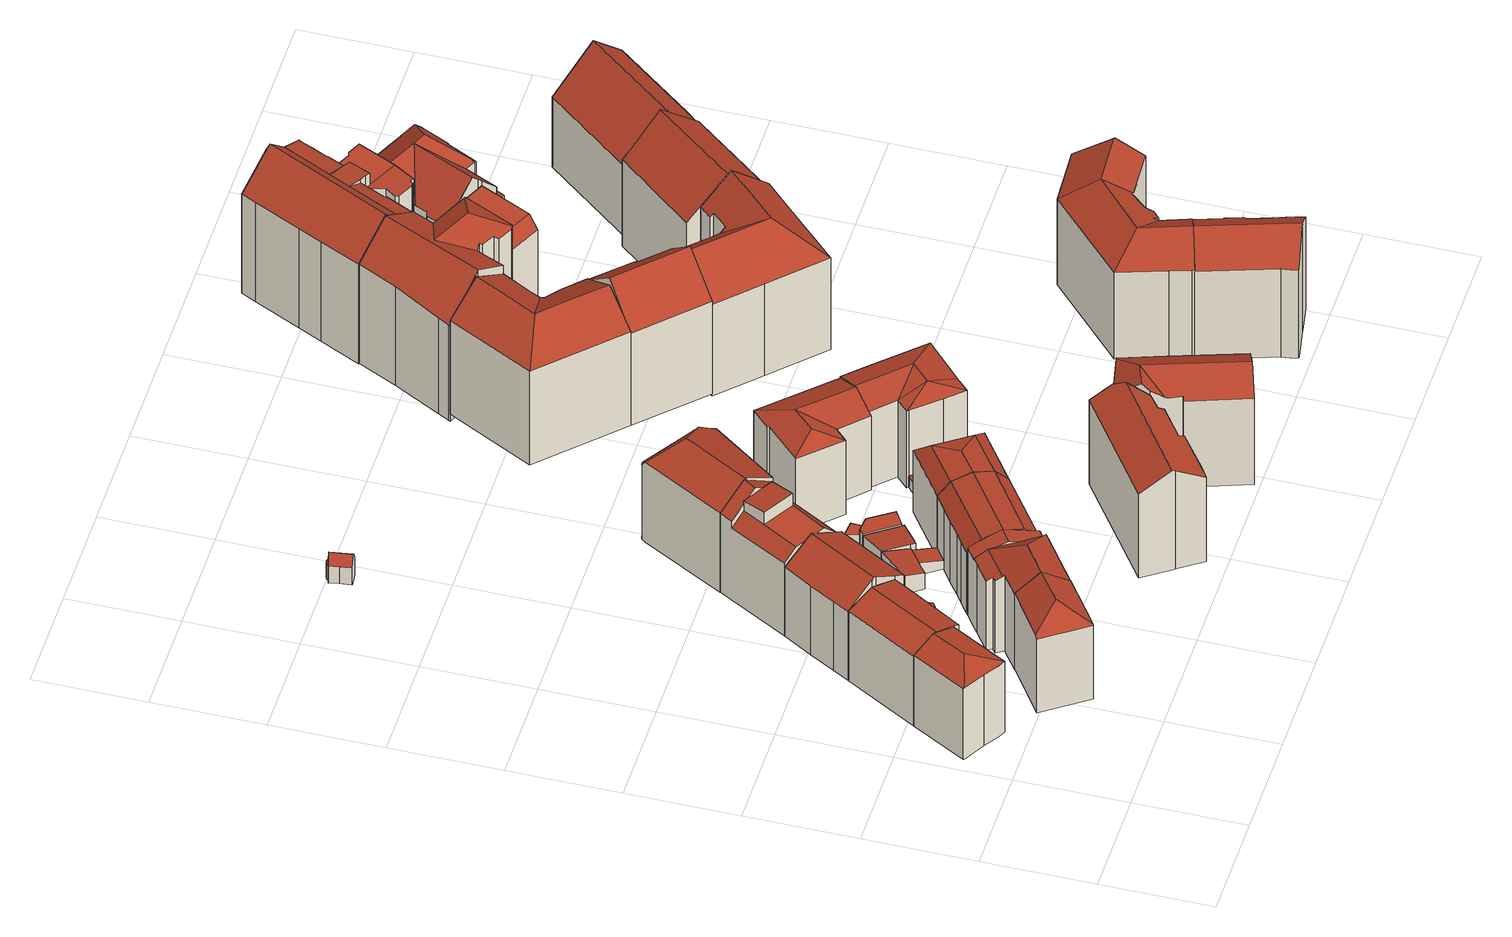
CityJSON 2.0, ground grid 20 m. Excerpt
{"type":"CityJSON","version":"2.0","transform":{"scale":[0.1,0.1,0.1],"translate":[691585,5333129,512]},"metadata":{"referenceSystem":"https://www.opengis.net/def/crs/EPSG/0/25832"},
"CityObjects":{
"building1":{"type":"Building","attributes":{"Gemeindeschluessel":"09162000","HoeheDach":"532.595","HoeheGrund":"515.070","Methode":"1000","NiedrigsteTraufeDesGebaeudes":"530.806","Geometrietyp2DReferenz":"3000","function":"31001_1000","roofType":"3200","measuredHeight":17.52,"storeysAboveGround":4},"geometry":[{"type":"MultiSurface","lod":"2","boundaries":[[[0,1,2,3,4,5,6,7,8]],[[9,10,11,12,13]],[[6,12,11,7]],[[4,14,15,5]],[[1,0,9,16,17,2]],[[7,11,10,8]],[[18,13,12,15,14]],[[5,15,12,6]],[[3,2,17,18,14,4]],[[17,16,9,13,18]],[[0,8,10,9]]],"semantics":{"surfaces":[{"type":"GroundSurface"},{"type":"RoofSurface"},{"type":"WallSurface"}],"values":[0,1,2,2,2,2,1,2,2,1,2]}}]},
"building2":{"type":"Building","attributes":{"Gemeindeschluessel":"09162000","HoeheDach":"518.882","HoeheGrund":"515.050","Methode":"1000","NiedrigsteTraufeDesGebaeudes":"518.265","Geometrietyp2DReferenz":"3000","function":"31001_2000","roofType":"2100","measuredHeight":3.83},"geometry":[{"type":"MultiSurface","lod":"2","boundaries":[[[19,20,21,22]],[[19,22,23,24]],[[25,24,23,26]],[[21,26,23,22]],[[20,25,26,21]],[[19,24,25,20]]],"semantics":{"surfaces":[{"type":"WallSurface"},{"type":"GroundSurface"},{"type":"RoofSurface"}],"values":[0,1,0,0,2,0]}}]},
"building3":{"type":"Building","attributes":{"Gemeindeschluessel":"09162000","HoeheDach":"532.370","HoeheGrund":"515.070","Methode":"1000","NiedrigsteTraufeDesGebaeudes":"530.530","Geometrietyp2DReferenz":"3000","function":"31001_1000","roofType":"3100","measuredHeight":17.3,"storeysAboveGround":4},"geometry":[{"type":"MultiSurface","lod":"2","boundaries":[[[6,27,28,5]],[[29,30,31,32,33,34]],[[27,35,36,37,28]],[[38,39,8,7,40,6,5,41,42,43,33,32,31]],[[11,44,45,46,30,29,34,47,36,35]],[[43,47,34,33]],[[8,44,11,7]],[[39,38,31,30,46,45]],[[36,47,43,42,41,37]],[[39,45,44,8]],[[5,28,37,41]],[[40,7,11,35,27,6]]],"semantics":{"surfaces":[{"type":"WallSurface"},{"type":"RoofSurface"},{"type":"GroundSurface"}],"values":[0,0,1,2,1,0,0,0,0,0,0,0]}}]},
"building4":{"type":"Building","attributes":{"Gemeindeschluessel":"09162000","HoeheDach":"535.290","HoeheGrund":"515.020","Methode":"2000","NiedrigsteTraufeDesGebaeudes":"531.419","Geometrietyp2DReferenz":"3000","function":"31001_1000","roofType":"3200","measuredHeight":20.27,"storeysAboveGround":6},"geometry":[{"type":"MultiSurface","lod":"2","boundaries":[[[48,49,50,51]],[[52,53,54,55,56,57]],[[58,59,60,48,51,61]],[[48,60,62,55,54,49]],[[61,51,50,53,52]],[[58,61,52,57]],[[50,49,54,53]],[[59,58,57,56,55,62,60]]],"semantics":{"surfaces":[{"type":"RoofSurface"},{"type":"WallSurface"},{"type":"GroundSurface"}],"values":[0,1,1,1,0,1,0,2]}}]},
"building5":{"type":"Building","attributes":{"Gemeindeschluessel":"09162000","HoeheDach":"518.339","HoeheGrund":"515.060","Methode":"1000","NiedrigsteTraufeDesGebaeudes":"518.339","Geometrietyp2DReferenz":"3000","function":"31001_2000","roofType":"1000","measuredHeight":3.28},"geometry":[{"type":"MultiSurface","lod":"2","boundaries":[[[63,64,65,66,67,68,69]],[[64,26,70,65]],[[71,72,73,74,75,70,26]],[[63,71,26,64]],[[69,72,71,63]],[[70,75,74,67,66,65]],[[73,72,69,68,67,74]]],"semantics":{"surfaces":[{"type":"GroundSurface"},{"type":"WallSurface"},{"type":"RoofSurface"}],"values":[0,1,2,1,1,1,1]}}]},
"building6":{"type":"Building","attributes":{"Gemeindeschluessel":"09162000","HoeheDach":"534.150","HoeheGrund":"515.170","Methode":"2000","NiedrigsteTraufeDesGebaeudes":"530.008","Geometrietyp2DReferenz":"3000","function":"31001_1000","roofType":"3100","measuredHeight":18.98,"storeysAboveGround":4},"geometry":[{"type":"MultiSurface","lod":"2","boundaries":[[[76,77,78,79]],[[80,81,82,83]],[[84,85,86,87]],[[88,89,90,91]],[[87,86,92,93,94]],[[83,95,88,91,76,79,84,87,94,96,97,80]],[[95,98,89,88]],[[83,82,99,98,95]],[[96,100,101,97]],[[91,90,77,76]],[[79,78,85,84]],[[97,101,81,80]],[[86,85,78,77,90,89,98,99,92]],[[94,93,100,96]],[[93,92,99,82,81,101,100]]],"semantics":{"surfaces":[{"type":"WallSurface"},{"type":"GroundSurface"},{"type":"RoofSurface"}],"values":[0,0,0,0,0,1,0,0,0,0,0,0,2,0,2]}}]},
"building7":{"type":"Building","attributes":{"Gemeindeschluessel":"09162000","HoeheDach":"521.332","HoeheGrund":"515.332","Methode":"3220","NiedrigsteTraufeDesGebaeudes":"521.332","Geometrietyp2DReferenz":"3000","function":"31001_2000","roofType":"9999","measuredHeight":6},"geometry":[{"type":"MultiSurface","lod":"2","boundaries":[[[102,103,104,105]],[[106,102,105,107]],[[108,106,107,109]],[[110,111,112,113]],[[103,110,113,104]],[[111,108,109,112]],[[113,112,109,107,105,104]],[[103,102,106,108,111,110]]],"semantics":{"surfaces":[{"type":"WallSurface"},{"type":"GroundSurface"},{"type":"RoofSurface"}],"values":[0,0,0,0,0,0,1,2]}}]},
"building8":{"type":"Building","attributes":{"Gemeindeschluessel":"09162000","HoeheDach":"535.310","HoeheGrund":"514.940","Methode":"2000","NiedrigsteTraufeDesGebaeudes":"529.697","Geometrietyp2DReferenz":"3000","function":"31001_1000","roofType":"3200","measuredHeight":20.37,"storeysAboveGround":5},"geometry":[{"type":"MultiSurface","lod":"2","boundaries":[[[114,115,116]],[[114,116,117,118,119,120]],[[121,119,118,122]],[[123,124,125,126,127,128,129]],[[130,131,132,133]],[[126,125,134,135,136,137,138]],[[139,140,141,142,130,133,143,144,145,146,138,137,136,147,121,122,148]],[[122,118,117,148]],[[149,150,120,119,151,135,134]],[[49,152,124,123,132,131]],[[144,129,128,145]],[[119,121,147,151]],[[153,115,114,154,150,124,152]],[[124,150,149,134,125]],[[140,155,156,141]],[[156,155,153,152,49]],[[143,133,132,123,129,144]],[[154,114,120,150]],[[145,128,127,146]],[[140,139,148,117,116,115,153,155]],[[136,135,151,147]],[[146,127,126,138]],[[142,141,156,49,131,130]]],"semantics":{"surfaces":[{"type":"WallSurface"},{"type":"RoofSurface"},{"type":"GroundSurface"}],"values":[0,1,0,1,0,0,2,0,1,1,0,0,1,0,0,1,0,0,0,0,0,0,0]}}]},
"building9":{"type":"Building","attributes":{"Gemeindeschluessel":"09162000","HoeheDach":"536.580","HoeheGrund":"515.240","Methode":"2000","NiedrigsteTraufeDesGebaeudes":"530.412","Geometrietyp2DReferenz":"3000","function":"31001_1000","roofType":"1000","measuredHeight":21.34,"storeysAboveGround":4},"geometry":[{"type":"MultiSurface","lod":"2","boundaries":[[[157,158,159,160]],[[161,162,163,164,165,166,167]],[[160,159,168,169,170]],[[171,95,172,173,174,83]],[[175,161,167,176]],[[177,88,178,179,172,95]],[[169,176,167,166,180,181]],[[169,168,176]],[[158,182,161,175,176,168,159]],[[170,169,181,183]],[[184,88,177,95,171,83,185,186,187,188,189]],[[172,179,157,160,173]],[[178,190,191,157,179]],[[173,160,170,183,174]],[[166,165,188,187,186,180]],[[161,182,162]],[[188,165,164,189]],[[190,163,162,191]],[[191,162,182,158,157]],[[88,184,189,164,163,190,178]],[[174,183,181,180,186,185,83]]],"semantics":{"surfaces":[{"type":"WallSurface"},{"type":"RoofSurface"},{"type":"GroundSurface"}],"values":[0,1,0,0,0,0,1,0,1,0,2,1,1,1,0,0,0,0,0,0,0]}}]},
"building10":{"type":"Building","attributes":{"Gemeindeschluessel":"09162000","HoeheDach":"517.510","HoeheGrund":"515.130","Methode":"2000","NiedrigsteTraufeDesGebaeudes":"517.510","Geometrietyp2DReferenz":"3000","function":"31001_2000","roofType":"1000","measuredHeight":2.38},"geometry":[{"type":"MultiSurface","lod":"2","boundaries":[[[192,193,194,195,196,197]],[[198,199,200,195,194,193]],[[201,202,197,196,195,200]],[[203,202,201,200,199,198]],[[192,203,198,193]],[[197,202,203,192]]],"semantics":{"surfaces":[{"type":"GroundSurface"},{"type":"WallSurface"},{"type":"RoofSurface"}],"values":[0,1,1,2,1,1]}}]},
"building11":{"type":"Building","attributes":{"Gemeindeschluessel":"09162000","HoeheDach":"531.900","HoeheGrund":"514.910","Methode":"2000","NiedrigsteTraufeDesGebaeudes":"528.369","Geometrietyp2DReferenz":"3000","function":"31001_1000","roofType":"3100","measuredHeight":16.99,"storeysAboveGround":4},"geometry":[{"type":"MultiSurface","lod":"2","boundaries":[[[204,205,206,207]],[[208,209,210,211]],[[212,213,214,215]],[[216,217,148,218,122,219,121,147,220,136,212,215,208,211,207,206,221,222,223,224]],[[211,210,204,207]],[[225,226,227,228,229,230]],[[217,226,225,148]],[[216,227,226,217]],[[224,228,227,216]],[[215,214,209,208]],[[220,147,231,232,233,136]],[[234,229,228,224,223,222,221,206,205,235]],[[232,235,205,204,210,209,214,213,233]],[[219,122,236,237,238,121]],[[218,148,225,230,236,122]],[[121,238,231,147]],[[231,238,237,234,235,232]],[[136,233,213,212]],[[236,230,229,234,237]]],"semantics":{"surfaces":[{"type":"WallSurface"},{"type":"GroundSurface"},{"type":"RoofSurface"}],"values":[0,0,0,1,0,2,0,0,0,0,0,0,2,0,0,0,2,0,2]}}]},
"building12":{"type":"Building","attributes":{"Gemeindeschluessel":"09162000","HoeheDach":"518.998","HoeheGrund":"514.870","Methode":"1000","NiedrigsteTraufeDesGebaeudes":"518.175","Geometrietyp2DReferenz":"3000","function":"31001_2000","roofType":"1000","measuredHeight":4.13},"geometry":[{"type":"MultiSurface","lod":"2","boundaries":[[[239,240,241,242]],[[243,244,245,246,247,248]],[[249,250,240,239]],[[251,252,249,239,242,247,246,245]],[[245,244,253,251]],[[249,252,251,253,254,250]],[[242,241,248,247]],[[250,254,253,244,243,248,241,240]]],"semantics":{"surfaces":[{"type":"WallSurface"},{"type":"GroundSurface"},{"type":"RoofSurface"}],"values":[0,0,0,1,0,0,0,2]}}]},
"building13":{"type":"Building","attributes":{"name":"Ölbergkapelle","Gemeindeschluessel":"09162000","HoeheDach":"521.054","HoeheGrund":"515.374","Methode":"1000","NiedrigsteTraufeDesGebaeudes":"518.770","Geometrietyp2DReferenz":"3000","function":"31001_3043","roofType":"3100","measuredHeight":5.68,"storeysAboveGround":1},"geometry":[{"type":"MultiSurface","lod":"2","boundaries":[[[255,256,257,258]],[[259,260,261,262,263]],[[264,265,266,267,268,263,262]],[[269,270,271,272]],[[272,271,273,274]],[[275,276,277,278]],[[262,279,264]],[[280,281,282,283]],[[284,267,266,285]],[[259,286,287,273,271,270,282,281,288,260]],[[289,288,281,280]],[[274,273,287,290]],[[291,292,286,259,263,268]],[[257,256,279,262,261,277,276]],[[291,268,267,284]],[[290,287,286,292]],[[289,280,283,269,272,274,290,292,291,284,285,293,294,255,258,275,278]],[[289,278,277,261,260,288]],[[283,282,270,269]],[[285,266,265,293]],[[255,294,293,265,264,279,256]],[[258,257,276,275]]],"semantics":{"surfaces":[{"type":"WallSurface"},{"type":"RoofSurface"},{"type":"GroundSurface"}],"values":[0,0,1,0,0,0,0,0,0,1,0,0,0,1,0,0,2,0,0,0,0,0]}}]},
"building14":{"type":"Building","attributes":{"Gemeindeschluessel":"09162000","HoeheDach":"517.755","HoeheGrund":"514.970","Methode":"2000","NiedrigsteTraufeDesGebaeudes":"516.900","Geometrietyp2DReferenz":"3000","function":"31001_2000","roofType":"2100","measuredHeight":2.79},"geometry":[{"type":"MultiSurface","lod":"2","boundaries":[[[295,296,297,298,299]],[[300,301,302,303,304]],[[301,298,297,302]],[[303,296,295,304]],[[304,295,299,300]],[[300,299,298,301]],[[302,297,296,303]]],"semantics":{"surfaces":[{"type":"RoofSurface"},{"type":"GroundSurface"},{"type":"WallSurface"}],"values":[0,1,2,2,2,2,2]}}]},
"building15":{"type":"Building","attributes":{"Gemeindeschluessel":"09162000","HoeheDach":"519.023","HoeheGrund":"515.130","Methode":"1000","NiedrigsteTraufeDesGebaeudes":"518.325","Geometrietyp2DReferenz":"3000","function":"31001_2000","roofType":"1000","measuredHeight":3.89,"storeysAboveGround":1},"geometry":[{"type":"MultiSurface","lod":"2","boundaries":[[[305,306,307,308,309,310]],[[311,312,313,314,315,316]],[[197,248,316,315]],[[305,310,317,318]],[[318,317,248,197]],[[317,310,309,308,312,311,316,248]],[[306,305,318,197,315,314,313,307]],[[313,312,308,307]]],"semantics":{"surfaces":[{"type":"WallSurface"},{"type":"RoofSurface"},{"type":"GroundSurface"}],"values":[0,0,0,0,0,1,2,0]}}]},
"building16":{"type":"Building","attributes":{"Gemeindeschluessel":"09162000","HoeheDach":"517.640","HoeheGrund":"515.040","Methode":"2000","NiedrigsteTraufeDesGebaeudes":"517.640","Geometrietyp2DReferenz":"3000","function":"31001_2000","roofType":"1000","measuredHeight":2.6},"geometry":[{"type":"MultiSurface","lod":"2","boundaries":[[[319,320,321,322]],[[323,324,320,319]],[[325,326,324,323]],[[323,319,322,325]],[[326,321,320,324]],[[322,321,326,325]]],"semantics":{"surfaces":[{"type":"WallSurface"},{"type":"GroundSurface"},{"type":"RoofSurface"}],"values":[0,0,0,1,2,0]}}]},
"building17":{"type":"Building","attributes":{"Gemeindeschluessel":"09162000","HoeheDach":"536.650","HoeheGrund":"515.090","Methode":"2000","NiedrigsteTraufeDesGebaeudes":"529.760","Geometrietyp2DReferenz":"3000","function":"31001_1000","roofType":"3200","measuredHeight":21.56,"storeysAboveGround":4},"geometry":[{"type":"MultiSurface","lod":"2","boundaries":[[[327,328,329,330]],[[331,327,330,332,333,334,335,336,337,338,339,340,341]],[[342,343,344,345,341,340,339,338,337,346]],[[347,348,349,350]],[[351,352,346,337,336,335]],[[350,349,351,335,334,333]],[[332,330,329,347,350,333]],[[329,328,353,345,344,343,348,347]],[[348,343,342,346,352,351,349]],[[327,331,341,345,353,328]]],"semantics":{"surfaces":[{"type":"WallSurface"},{"type":"GroundSurface"},{"type":"RoofSurface"}],"values":[0,1,0,2,0,0,0,2,2,0]}}]},
"building18":{"type":"Building","attributes":{"Gemeindeschluessel":"09162000","HoeheDach":"519.127","HoeheGrund":"514.987","Methode":"2000","NiedrigsteTraufeDesGebaeudes":"518.620","Geometrietyp2DReferenz":"3000","function":"51009_1610","roofType":"2100","measuredHeight":4.14},"geometry":[{"type":"MultiSurface","lod":"2","boundaries":[[[354,355,322,356]],[[357,358,355,354]],[[359,357,354,356,360,361]],[[362,359,361,363]],[[361,360,325,363]],[[362,358,357,359]],[[356,322,325,360]],[[362,363,325,322,355,358]]],"semantics":{"surfaces":[{"type":"WallSurface"},{"type":"RoofSurface"},{"type":"GroundSurface"}],"values":[0,0,1,0,0,0,0,2]}}]},
"building19":{"type":"Building","attributes":{"Gemeindeschluessel":"09162000","HoeheDach":"536.947","HoeheGrund":"514.860","Methode":"1000","NiedrigsteTraufeDesGebaeudes":"533.555","Geometrietyp2DReferenz":"3000","function":"31001_1000","roofType":"3100","measuredHeight":22.09,"storeysAboveGround":6},"geometry":[{"type":"MultiSurface","lod":"2","boundaries":[[[364,365,366,367]],[[368,369,370,371,364,367,372,373,374,375,376,377,378]],[[379,369,368,378,380,381]],[[369,379,382,370]],[[371,383,365,364]],[[375,374,384,385,386,376]],[[377,387,380,378]],[[385,381,380,387,386]],[[373,372,367,366,388,389]],[[376,386,387,377]],[[370,382,383,371]],[[384,389,388,366,365,383,382,379,381,385]],[[373,389,384,374]]],"semantics":{"surfaces":[{"type":"WallSurface"},{"type":"GroundSurface"},{"type":"RoofSurface"}],"values":[0,1,0,0,0,0,0,2,0,0,0,2,0]}}]},
"building20":{"type":"Building","attributes":{"Gemeindeschluessel":"09162000","HoeheDach":"531.930","HoeheGrund":"514.730","Methode":"2000","NiedrigsteTraufeDesGebaeudes":"528.361","Geometrietyp2DReferenz":"3000","function":"31001_1000","roofType":"3200","measuredHeight":17.2,"storeysAboveGround":4},"geometry":[{"type":"MultiSurface","lod":"2","boundaries":[[[390,391,392,393,394,395,396,397,398,399,400]],[[391,390,400,401,402,228]],[[394,393,392,391,228,229,234,235,205,395]],[[205,403,404,397,396,395]],[[234,405,406,235]],[[228,402,401,407,229]],[[407,406,405]],[[407,401,408,409,404,406]],[[229,407,405,234]],[[235,406,404,403,205]],[[409,408,401,400,399,398,397,404]]],"semantics":{"surfaces":[{"type":"GroundSurface"},{"type":"WallSurface"},{"type":"RoofSurface"}],"values":[0,1,1,1,2,2,2,2,2,2,1]}}]},
"building21":{"type":"Building","attributes":{"Gemeindeschluessel":"09162000","HoeheDach":"533.830","HoeheGrund":"514.960","Methode":"2000","NiedrigsteTraufeDesGebaeudes":"531.477","Geometrietyp2DReferenz":"3000","function":"31001_1000","roofType":"3200","measuredHeight":18.87,"storeysAboveGround":4},"geometry":[{"type":"MultiSurface","lod":"2","boundaries":[[[410,411,412,413,414,415]],[[416,417,418,419]],[[420,421,422,423]],[[424,425,419,418,426,427,413,412]],[[426,418,417,428,429,430,431,427]],[[432,433,434,435,436,437]],[[416,438,439,440,441,429,428,417]],[[442,443,444,421,420,445,446,447]],[[434,433,441,440]],[[415,448,443,442]],[[440,439,438,416,419,425,424,412,411,410,447,446,445,420,423,436,435,434]],[[430,429,441,433,432,437,431]],[[410,415,442,447]],[[422,437,436,423]],[[415,414,413,427,431,448]],[[448,431,437,422,421,444,443]]],"semantics":{"surfaces":[{"type":"WallSurface"},{"type":"RoofSurface"},{"type":"GroundSurface"}],"values":[0,0,0,0,1,0,0,0,0,1,2,1,0,0,1,1]}}]},
"building22":{"type":"Building","attributes":{"Gemeindeschluessel":"09162000","HoeheDach":"517.170","HoeheGrund":"514.820","Methode":"2000","NiedrigsteTraufeDesGebaeudes":"517.170","Geometrietyp2DReferenz":"3000","function":"31001_2000","roofType":"1000","measuredHeight":2.35},"geometry":[{"type":"MultiSurface","lod":"2","boundaries":[[[449,450,451,452,453,454]],[[455,456,450,449,454,457]],[[458,459,460,453,452,451]],[[459,458,451,450,456,455]],[[459,455,457,460]],[[460,457,454,453]]],"semantics":{"surfaces":[{"type":"WallSurface"},{"type":"RoofSurface"},{"type":"GroundSurface"}],"values":[0,1,2,0,0,0]}}]},
"building23":{"type":"Building","attributes":{"Gemeindeschluessel":"09162000","HoeheDach":"537.145","HoeheGrund":"514.740","Methode":"2000","NiedrigsteTraufeDesGebaeudes":"533.581","Geometrietyp2DReferenz":"3000","function":"31001_1000","roofType":"3100","measuredHeight":22.41,"storeysAboveGround":6},"geometry":[{"type":"MultiSurface","lod":"2","boundaries":[[[461,462,463,464]],[[465,466,463,462,467,468,469,470]],[[461,471,472,473,467,462]],[[474,473,472,475,476,477]],[[469,478,479,480]],[[470,469,480,481]],[[481,480,479,482,483,484]],[[471,461,464,485,486,487,484,483,482,488,476,475,472]],[[487,486,485,466,465,470,481,484]],[[468,467,473,474,477,478,469]],[[479,478,477,476,488,482]],[[464,463,466,485]]],"semantics":{"surfaces":[{"type":"WallSurface"},{"type":"RoofSurface"},{"type":"GroundSurface"}],"values":[0,1,0,0,1,1,0,2,0,1,0,0]}}]},
"building24":{"type":"Building","attributes":{"Gemeindeschluessel":"09162000","HoeheDach":"533.620","HoeheGrund":"514.820","Methode":"2000","NiedrigsteTraufeDesGebaeudes":"531.737","Geometrietyp2DReferenz":"3000","function":"31001_1000","roofType":"3200","measuredHeight":18.8,"storeysAboveGround":4},"geometry":[{"type":"MultiSurface","lod":"2","boundaries":[[[489,490,491,492]],[[493,453,494,495,496,497]],[[498,499,451,453,493,497,500,501,502,503,504,489,492,505,506]],[[507,508,506,505,492,491]],[[509,510,511]],[[512,513,514,515,516,517,518]],[[497,496,512,500]],[[495,511,512,496]],[[510,508,513,511]],[[451,519,494,453]],[[511,513,512]],[[494,519,509,511,495]],[[499,509,519,451]],[[518,517,516,515,490,489,504,503,502,501]],[[514,513,508,507,491,490,515]],[[500,512,518,501]],[[499,498,506,508,510,509]]],"semantics":{"surfaces":[{"type":"WallSurface"},{"type":"GroundSurface"},{"type":"RoofSurface"}],"values":[0,0,1,0,2,2,0,2,2,0,2,2,0,0,2,0,0]}}]},
"building25":{"type":"Building","attributes":{"Gemeindeschluessel":"09162000","HoeheDach":"540.331","HoeheGrund":"514.870","Methode":"1000","NiedrigsteTraufeDesGebaeudes":"535.582","Geometrietyp2DReferenz":"3000","function":"31001_1000","roofType":"3100","measuredHeight":25.46,"storeysAboveGround":5},"geometry":[{"type":"MultiSurface","lod":"2","boundaries":[[[520,521,522,523,524,525,526,527]],[[528,529,530,531,522,521,520,527,532,533]],[[534,535,536,537,538,539]],[[540,541,542,543,544,545]],[[526,546,547,548,549,550,532,527]],[[532,550,549,551,535,534,552,533]],[[533,552,534,539,553,544]],[[523,522,531,554]],[[544,553,539,538,555,545]],[[541,556,557,554,531,530,529,542]],[[543,542,529,528,533,544]],[[551,549,548,558,536,535]],[[557,556,541,540,545,555,538,537,536,558,548,547,546,526,525,524,523,554]]],"semantics":{"surfaces":[{"type":"WallSurface"},{"type":"RoofSurface"},{"type":"GroundSurface"}],"values":[0,1,0,0,0,1,1,0,0,0,1,0,2]}}]},
"building26":{"type":"Building","attributes":{"Gemeindeschluessel":"09162000","HoeheDach":"541.790","HoeheGrund":"514.800","Methode":"2000","NiedrigsteTraufeDesGebaeudes":"534.463","Geometrietyp2DReferenz":"3000","function":"31001_1000","roofType":"3100","measuredHeight":26.99,"storeysAboveGround":6},"geometry":[{"type":"MultiSurface","lod":"2","boundaries":[[[559,560,561,562,563,564,565,566,567,568,569,570]],[[571,572,573,574,575,576,577,578,579,580]],[[564,578,577,565]],[[581,571,580,582]],[[568,567,566,576,575,574]],[[565,577,576,566]],[[560,581,582,561]],[[560,559,570,572,571,581]],[[568,574,573,569]],[[569,573,572,570]],[[582,580,579,578,564,563,562,561]]],"semantics":{"surfaces":[{"type":"GroundSurface"},{"type":"RoofSurface"},{"type":"WallSurface"}],"values":[0,1,2,1,2,2,2,2,2,2,2]}}]},
"building27":{"type":"Building","attributes":{"Gemeindeschluessel":"09162000","HoeheDach":"541.420","HoeheGrund":"513.218","Methode":"2000","NiedrigsteTraufeDesGebaeudes":"534.350","Geometrietyp2DReferenz":"3000","function":"31001_1000","roofType":"3100","measuredHeight":28.2,"storeysAboveGround":5},"geometry":[{"type":"MultiSurface","lod":"2","boundaries":[[[583,584,585,586]],[[587,588,589,590]],[[591,592,593,594,595]],[[596,597,598,599]],[[600,601,602,603,604]],[[605,606,588,587]],[[607,608,584,583]],[[609,610,611,612,613]],[[602,614,615,616,603]],[[591,595,617,618]],[[619,620,600,604,621,617,595,594,622,589,588,606]],[[620,619,623,624,625]],[[586,585,593,592]],[[626,627,608,607]],[[590,589,622,628]],[[609,613,629,630]],[[609,630,596,599,624,623,605,587,590,628,626,607,583,586,592,591,618,631,616,615,632,610]],[[594,593,585,584,608,627,622]],[[632,633,611,610]],[[599,598,625,624]],[[615,614,633,632]],[[618,617,621,631]],[[616,631,621,604,603]],[[612,611,633,614,602,601]],[[628,622,627,626]],[[600,620,625,598,597,629,613,612,601]],[[605,623,619,606]],[[630,629,597,596]]],"semantics":{"surfaces":[{"type":"WallSurface"},{"type":"RoofSurface"},{"type":"GroundSurface"}],"values":[0,0,0,0,1,0,0,0,0,0,1,0,0,0,0,0,2,1,0,0,0,0,0,1,0,1,0,0]}}]},
"building28":{"type":"Building","attributes":{"Gemeindeschluessel":"09162000","HoeheDach":"541.202","HoeheGrund":"514.400","Methode":"2000","NiedrigsteTraufeDesGebaeudes":"534.770","Geometrietyp2DReferenz":"3000","function":"31001_1000","roofType":"3100","measuredHeight":26.8,"storeysAboveGround":5},"geometry":[{"type":"MultiSurface","lod":"2","boundaries":[[[634,635,636,637,638,639,640,641,642,643,644,645,646,647,648,649,650,651]],[[652,653,654,655,656,657]],[[658,659,650,649,648,660]],[[655,654,661,643,642,641,640,656]],[[662,657,656,640,639,638]],[[647,663,660,648]],[[661,664,665,645,644,643]],[[635,666,667,636]],[[668,667,666,653,652,657,662]],[[646,669,663,647]],[[645,665,669,646]],[[637,636,667,668,662,638]],[[653,670,658,660,663,669,665,664,661,654]],[[650,659,671,651]],[[635,634,651,671,672,666]],[[666,672,671,659,658,670,653]]],"semantics":{"surfaces":[{"type":"GroundSurface"},{"type":"RoofSurface"},{"type":"WallSurface"}],"values":[0,1,2,2,2,2,2,2,1,2,2,2,1,2,2,1]}}]},
"building29":{"type":"Building","attributes":{"Gemeindeschluessel":"09162000","HoeheDach":"537.845","HoeheGrund":"513.850","Methode":"1000","NiedrigsteTraufeDesGebaeudes":"533.363","Geometrietyp2DReferenz":"3000","function":"31001_1000","roofType":"3100","measuredHeight":24,"storeysAboveGround":6},"geometry":[{"type":"MultiSurface","lod":"2","boundaries":[[[673,674,675,676]],[[677,678,679,680]],[[681,682,683,684,685,686,687,688]],[[689,690,691,692]],[[693,694,695,696]],[[696,695,690,689]],[[697,698,699,700,691,690,695,694,701,675,674,702]],[[703,702,674,673,704,705]],[[706,701,694,693]],[[678,707,688,687,686,685,698,697,702,703,679]],[[708,681,688,707,678,677]],[[676,675,701,706]],[[709,684,683,682,681,708,677,680,705,704,673,676,706,693,696,689,692,710,711]],[[680,679,703,705]],[[684,709,711,699,698,685]],[[700,699,711,710,692,691]]],"semantics":{"surfaces":[{"type":"WallSurface"},{"type":"RoofSurface"},{"type":"GroundSurface"}],"values":[0,0,0,0,0,0,1,0,0,1,0,0,2,0,0,0]}}]},
"building30":{"type":"Building","attributes":{"Gemeindeschluessel":"09162000","HoeheDach":"538.050","HoeheGrund":"514.620","Methode":"2000","NiedrigsteTraufeDesGebaeudes":"533.665","Geometrietyp2DReferenz":"3000","function":"31001_9998","roofType":"3100","measuredHeight":23.43,"storeysAboveGround":6},"geometry":[{"type":"MultiSurface","lod":"2","boundaries":[[[712,713,714,715,716]],[[717,718,719,720]],[[721,722,723,724,725]],[[726,727,723,722]],[[728,729,730,731]],[[717,720,732,733]],[[734,735,736,737,738]],[[739,737,736,725,724]],[[740,741,742,743]],[[734,738,744,745]],[[739,746,747,748,749,750,744,738,737]],[[728,751,748,747,729]],[[719,742,741,716,715,746,720]],[[715,714,730,729,747,746]],[[745,744,750,752]],[[753,749,748,751]],[[734,745,752,753,751,728,731,713,712,740,743,718,717,733,726,722,721,735]],[[731,730,714,713]],[[732,739,724,723,727]],[[733,732,727,726]],[[712,716,741,740]],[[721,725,736,735]],[[743,742,719,718]],[[752,750,749,753]],[[732,720,746,739]]],"semantics":{"surfaces":[{"type":"WallSurface"},{"type":"RoofSurface"},{"type":"GroundSurface"}],"values":[0,0,0,0,0,0,0,1,0,0,1,0,1,1,0,0,2,0,1,0,0,0,0,0,1]}}]},
"building31":{"type":"Building","attributes":{"Gemeindeschluessel":"09162000","HoeheDach":"516.414","HoeheGrund":"513.890","Methode":"1000","NiedrigsteTraufeDesGebaeudes":"516.414","Geometrietyp2DReferenz":"3000","function":"31001_2000","roofType":"1000","measuredHeight":2.52},"geometry":[{"type":"MultiSurface","lod":"2","boundaries":[[[754,755,756,693]],[[693,756,757,706]],[[758,759,760,761]],[[676,762,763,673]],[[762,757,756,755,764,765,766,767,768,760,759,769,763]],[[768,767,770,771,761,760]],[[706,757,762,676]],[[772,766,765,773]],[[769,759,758,774,673,763]],[[772,773,775,754,693,706,676,673,774,758,761,771,770]],[[775,764,755,754]],[[770,767,766,772]],[[773,765,764,775]]],"semantics":{"surfaces":[{"type":"WallSurface"},{"type":"RoofSurface"},{"type":"GroundSurface"}],"values":[0,0,0,0,1,0,0,0,0,2,0,0,0]}}]},
"building32":{"type":"Building","attributes":{"Gemeindeschluessel":"09162000","HoeheDach":"531.010","HoeheGrund":"513.260","Methode":"2000","NiedrigsteTraufeDesGebaeudes":"528.540","Geometrietyp2DReferenz":"3000","function":"31001_1000","roofType":"1000","measuredHeight":17.75,"storeysAboveGround":3},"geometry":[{"type":"MultiSurface","lod":"2","boundaries":[[[776,777,778,779]],[[780,781,782,783,784]],[[785,781,780,786]],[[787,788,789,790]],[[791,792,788,787]],[[793,791,787,790,776,779,785,786]],[[786,780,784,793]],[[782,778,777,789,788,792,783]],[[793,784,783,792,791]],[[790,789,777,776]],[[779,778,782,781,785]]],"semantics":{"surfaces":[{"type":"WallSurface"},{"type":"RoofSurface"},{"type":"GroundSurface"}],"values":[0,1,0,0,0,2,0,1,0,0,0]}}]},
"building33":{"type":"Building","attributes":{"Gemeindeschluessel":"09162000","HoeheDach":"541.360","HoeheGrund":"512.982","Methode":"2000","NiedrigsteTraufeDesGebaeudes":"534.270","Geometrietyp2DReferenz":"3000","function":"31001_1000","roofType":"3100","measuredHeight":28.38,"storeysAboveGround":5},"geometry":[{"type":"MultiSurface","lod":"2","boundaries":[[[794,795,796,797]],[[798,799,800,801,802]],[[803,804,805,806,807]],[[808,809,810,811]],[[812,813,814,815,816,817]],[[818,819,814,820,821]],[[822,817,816,823]],[[824,825,826,827,828]],[[829,830,815,814,819]],[[831,832,826,825]],[[812,817,822,833,834]],[[805,802,801,813,812,835,836,837,806]],[[838,839,840,841]],[[842,834,833,843,844,845]],[[846,847,848,849]],[[850,851,852,837,836]],[[853,854,855,856]],[[857,858,859,860]],[[798,802,805,804]],[[849,848,861,862]],[[855,854,861,848,847,863,828,827,823,830]],[[820,814,813]],[[841,840,832,831]],[[860,859,795,794]],[[862,861,854,853]],[[827,826,832,840,839,864,843,833,822,823]],[[811,810,865,866]],[[800,867,821,820,813,801]],[[803,807,858,857]],[[824,868,846,849,862,853,856,829,819,818,869,799,798,804,803,857,860,794,797,851,850,870,808,811,866,871,838,841,831,825]],[[856,855,830,829]],[[824,828,863,868]],[[844,843,864,872]],[[797,796,852,851]],[[870,850,836,835,873]],[[842,874,865,810,809,873,835,812,834]],[[872,845,844]],[[866,865,874,871]],[[838,871,874,842,845,872,864,839]],[[870,873,809,808]],[[868,863,847,846]],[[823,816,815,830]],[[806,837,852,796,795,859,858,807]],[[869,867,800,799]],[[818,821,867,869]]],"semantics":{"surfaces":[{"type":"WallSurface"},{"type":"RoofSurface"},{"type":"GroundSurface"}],"values":[0,0,0,0,1,0,0,0,0,0,0,1,0,0,0,0,0,0,0,0,1,0,0,0,0,1,0,1,0,2,0,0,0,0,0,1,1,0,0,0,0,0,1,0,0]}}]},
"building34":{"type":"Building","attributes":{"Gemeindeschluessel":"09162000","HoeheDach":"540.578","HoeheGrund":"514.540","Methode":"1000","NiedrigsteTraufeDesGebaeudes":"533.632","Geometrietyp2DReferenz":"3000","function":"31001_1000","roofType":"3100","measuredHeight":26.04,"storeysAboveGround":5},"geometry":[{"type":"MultiSurface","lod":"2","boundaries":[[[875,876,877,878,879,880,881,882]],[[883,884,885,886,887,888,889,890,891,892,893,894,895]],[[889,882,881,890]],[[896,897,898,899,900,878,877]],[[886,885,896,877,876,887]],[[890,881,880,891]],[[884,897,896,885]],[[887,876,875,888]],[[894,900,899,895]],[[884,883,895,899,898,897]],[[888,875,882,889]],[[891,880,879,892]],[[878,900,894,893,892,879]]],"semantics":{"surfaces":[{"type":"RoofSurface"},{"type":"GroundSurface"},{"type":"WallSurface"}],"values":[0,1,2,0,2,2,2,2,2,2,2,2,2]}}]},
"building35":{"type":"Building","attributes":{"Gemeindeschluessel":"09162000","HoeheDach":"534.670","HoeheGrund":"512.971","Methode":"2000","NiedrigsteTraufeDesGebaeudes":"525.000","Geometrietyp2DReferenz":"3000","function":"31001_1000","roofType":"2100","measuredHeight":21.7,"storeysAboveGround":4},"geometry":[{"type":"MultiSurface","lod":"2","boundaries":[[[901,902,903,904]],[[905,906,907,908]],[[825,909,910,911]],[[912,913,914,915,916,917,918,919]],[[920,921,922,906,905,923]],[[913,924,925,914]],[[921,920,926,927,928,929,930,931,932,824,825,911,933,901,904,934,935,936]],[[904,903,937,934]],[[929,918,917,930]],[[914,925,824,932,915]],[[908,907,938,939]],[[913,940,941,942,910,909,924]],[[902,901,933,942,941]],[[825,824,925,924,909]],[[922,921,936,943]],[[907,906,922,940,913]],[[922,943,944,937,903,902,941,940]],[[923,905,908,939]],[[928,927,945,912,919]],[[935,944,943,936]],[[934,937,944,935]],[[912,945,946,938,907,913]],[[926,946,945,927]],[[931,916,915,932]],[[930,917,916,931]],[[911,910,942,933]],[[928,919,918,929]],[[926,920,923,939,938,946]]],"semantics":{"surfaces":[{"type":"WallSurface"},{"type":"RoofSurface"},{"type":"GroundSurface"}],"values":[0,0,0,1,0,1,2,0,0,0,0,1,0,0,0,1,1,1,0,0,0,1,0,0,0,0,0,0]}}]},
"building36":{"type":"Building","attributes":{"Gemeindeschluessel":"09162000","HoeheDach":"538.260","HoeheGrund":"514.716","Methode":"2000","NiedrigsteTraufeDesGebaeudes":"530.152","Geometrietyp2DReferenz":"3000","function":"31001_1000","roofType":"3100","measuredHeight":23.54,"storeysAboveGround":6},"geometry":[{"type":"MultiSurface","lod":"2","boundaries":[[[947,948,949,950]],[[951,952,953,954]],[[948,955,956,957,958,949]],[[959,960,956,955,961]],[[962,958,957,952,951]],[[961,955,948,947]],[[954,953,963,964]],[[964,963,960,959]],[[962,951,954,964,959,961,947,950]],[[960,963,953,952,957,956]],[[950,949,958,962]]],"semantics":{"surfaces":[{"type":"WallSurface"},{"type":"RoofSurface"},{"type":"GroundSurface"}],"values":[0,0,1,0,0,0,0,0,2,1,0]}}]}
},
"vertices":[
[86,237,31],[74,243,31],[46,260,31],[6,283,31],[5,284,31],[60,383,31],[101,361,31],[111,356,31],[143,339,31],[86,237,188],[143,339,188],[111,356,202],[101,361,206],[68,301,206],[5,284,188],[60,383,188],[74,243,188],[46,260,189],[6,283,189],
[181,282,30],[181,282,69],[150,298,63],[150,298,30],[171,323,30],[203,306,30],[203,306,69],[171,323,63],
[101,361,202],[60,383,186],[228,462,186],[229,462,185],[229,462,31],[228,462,31],[191,483,31],[191,483,200],[107,358,204],[181,488,204],[135,514,186],[212,434,31],[152,333,31],[107,358,31],[135,514,31],[181,488,31],[183,487,31],[143,339,190],[152,333,186],[212,434,186],[183,487,203],
[290,183,197],[261,224,233],[204,183,233],[203,121,197],[145,199,194],[149,202,199],[235,262,199],[235,262,30],[149,202,30],[145,199,30],[201,120,30],[203,121,30],[290,183,30],[201,120,194],[261,224,30],
[203,306,31],[171,323,31],[189,345,31],[216,374,31],[218,377,31],[229,368,31],[245,354,31],[189,345,63],[203,306,63],[245,354,63],[229,368,63],[218,377,63],[216,374,63],
[264,480,32],[264,480,180],[248,452,180],[248,452,32],[177,590,32],[177,590,185],[208,642,186],[208,642,32],[229,462,32],[229,462,193],[191,483,219],[191,483,32],[311,583,32],[311,583,186],[320,578,180],[320,578,32],[187,485,221],[183,487,219],[183,487,32],[265,609,32],[135,514,32],[151,543,32],[265,609,218],[260,612,221],[135,514,185],[151,543,185],
[273,426,93],[285,421,93],[285,421,33],[273,426,33],[266,422,93],[266,422,33],[267,413,93],[267,413,33],[286,413,93],[278,408,93],[278,408,33],[286,413,33],
[358,290,195],[386,251,195],[386,251,177],[411,269,177],[394,293,188],[374,321,201],[349,304,201],[374,321,29],[394,293,29],[271,292,195],[328,333,195],[314,352,182],[304,345,182],[267,319,182],[273,309,188],[265,303,189],[235,262,29],[235,262,198],[273,289,198],[273,289,29],[314,352,179],[339,370,179],[339,370,29],[314,352,29],[304,345,29],[386,251,29],[378,245,29],[290,183,29],[261,224,29],[271,292,29],[265,303,29],[273,309,29],[267,319,29],[356,347,29],[411,269,29],[328,333,188],[340,317,195],[356,347,190],[316,263,233],[386,251,196],[349,304,195],[378,245,196],[290,183,196],
[324,661,213],[324,661,240],[268,693,240],[268,693,213],[328,713,235],[347,702,219],[371,688,199],[385,712,199],[333,741,242],[328,744,246],[314,721,246],[291,734,235],[291,734,227],[291,734,213],[231,629,32],[265,609,213],[231,629,213],[208,642,194],[314,721,235],[301,729,235],[287,597,32],[311,583,184],[287,597,213],[280,771,207],[267,748,207],[347,702,235],[267,748,193],[371,688,32],[267,748,32],[280,771,32],[328,744,32],[333,741,32],[385,712,32],[371,688,184],[347,702,213],
[366,491,31],[316,517,31],[323,529,31],[344,565,31],[352,561,31],[404,534,31],[316,517,55],[323,529,55],[344,565,55],[352,561,55],[404,534,55],[366,491,55],
[433,437,164],[459,455,164],[459,455,29],[433,437,29],[383,401,29],[383,401,164],[406,418,164],[406,418,29],[344,374,29],[344,374,164],[364,388,164],[364,388,29],[434,286,29],[415,272,29],[396,290,29],[375,320,29],[353,350,29],[472,436,29],[494,405,29],[515,374,29],[529,354,29],[411,269,164],[415,272,164],[434,286,164],[529,354,164],[515,374,190],[396,290,190],[356,347,191],[353,350,190],[339,370,164],[494,405,199],[472,436,190],[394,293,191],[375,320,199],[374,321,199],
[359,482,29],[359,482,70],[366,491,70],[366,491,29],[428,500,63],[433,492,62],[433,492,29],[428,500,29],[404,534,29],[404,534,70],[380,454,29],[380,454,64],[407,473,29],[398,467,29],[407,473,63],[398,467,63],
[133,1350,34],[133,1350,72],[131,1371,71],[131,1371,34],[149,1393,68],[133,1391,68],[133,1391,79],[141,1392,90],[149,1393,79],[146,1351,90],[159,1353,71],[156,1375,71],[154,1393,71],[150,1392,78],[140,1396,34],[140,1396,68],[141,1396,68],[141,1396,34],[143,1396,68],[143,1396,34],[128,1389,34],[128,1389,71],[132,1390,77],[132,1390,34],[146,1351,91],[136,1394,34],[136,1394,68],[138,1395,68],[138,1395,34],[154,1393,34],[156,1375,34],[148,1394,68],[146,1395,68],[134,1392,68],[134,1392,34],[146,1395,34],[150,1392,34],[148,1394,34],[159,1353,34],[146,1351,34],
[433,437,49],[459,455,49],[438,485,56],[433,492,58],[407,473,58],[407,473,30],[433,492,30],[438,485,30],[459,455,30],[433,437,30],
[438,485,31],[449,493,31],[482,517,31],[482,517,63],[449,493,68],[438,485,70],[476,524,63],[479,520,63],[479,520,31],[476,524,31],[440,575,31],[440,575,63],[433,492,70],[433,492,31],
[470,604,30],[470,604,56],[469,579,56],[469,579,30],[441,607,30],[441,607,56],[447,582,30],[447,582,56],
[385,712,31],[385,712,207],[333,741,246],[333,741,31],[443,778,31],[332,742,31],[280,771,31],[362,919,31],[367,927,31],[370,928,31],[394,933,31],[444,886,31],[471,860,31],[482,850,31],[495,838,31],[444,886,195],[471,860,205],[482,850,195],[495,838,185],[394,933,178],[332,742,246],[397,860,246],[362,919,209],[280,771,209],[367,927,198],[370,928,195],[443,778,195],
[472,578,71],[472,578,30],[469,579,71],[501,536,71],[501,536,30],[479,520,66],[447,582,68],[441,575,66],[479,520,30],[441,575,30],
[644,100,29],[644,100,222],[651,92,216],[651,92,29],[715,209,29],[715,167,29],[691,148,29],[697,139,29],[587,45,29],[566,31,29],[535,75,29],[532,79,29],[498,126,29],[692,264,29],[715,231,29],[715,167,230],[715,231,239],[715,209,249],[691,148,229],[697,139,223],[535,75,247],[532,79,249],[498,126,216],[692,264,216],[587,45,216],[566,31,216],
[603,407,27],[529,354,27],[515,374,27],[494,405,27],[472,436,27],[459,455,27],[533,508,27],[553,522,27],[567,503,27],[609,442,27],[624,421,27],[624,421,164],[603,407,164],[533,508,164],[553,522,164],[537,436,199],[546,489,190],[589,427,190],[609,442,164],[567,503,164],
[514,625,30],[535,645,30],[535,646,30],[535,646,195],[535,645,195],[514,625,195],[587,606,30],[587,606,199],[581,600,195],[581,600,30],[511,753,30],[511,753,196],[511,756,195],[511,756,30],[536,646,30],[536,645,30],[536,645,195],[536,646,195],[615,634,217],[617,636,218],[573,682,218],[539,717,218],[610,719,195],[655,673,195],[655,673,30],[610,719,30],[543,788,30],[543,788,195],[615,634,30],[617,636,30],[624,643,30],[624,643,214],[450,691,195],[451,692,196],[470,712,196],[470,712,30],[451,692,30],[450,691,30],[502,679,218],
[634,514,52],[649,498,52],[649,498,28],[634,514,28],[607,544,28],[607,544,52],[624,477,52],[647,497,52],[588,528,52],[647,497,28],[624,477,28],[588,528,28],
[765,6,27],[765,6,218],[727,115,218],[727,115,27],[727,137,221],[735,117,222],[815,23,251],[773,152,251],[758,197,251],[724,144,221],[815,23,27],[867,41,27],[867,41,217],[825,170,217],[825,170,27],[799,248,27],[799,248,217],[790,246,223],[715,231,216],[715,182,251],[715,167,240],[715,231,27],[715,182,27],[715,167,27],[735,117,27],[727,137,27],[724,144,27],[790,246,27],
[624,643,28],[624,643,215],[655,673,198],[655,673,28],[605,546,28],[607,544,198],[605,546,198],[604,547,198],[604,547,28],[702,489,28],[678,466,28],[625,568,28],[587,606,28],[587,607,28],[615,634,28],[621,640,28],[693,635,28],[771,554,28],[693,635,198],[771,554,198],[678,466,198],[702,489,198],[664,528,216],[625,568,198],[698,561,216],[659,601,216],[621,640,216],[615,634,213],[587,607,198],[587,606,197],[649,498,198],
[660,1173,243],[691,1156,236],[692,1155,236],[692,1155,29],[691,1156,29],[660,1173,29],[660,1174,29],[660,1174,243],[629,1115,283],[676,1068,283],[728,1119,236],[729,1120,236],[664,1182,237],[577,1167,283],[637,1282,283],[641,1280,280],[641,1280,29],[637,1282,29],[572,1308,29],[572,1308,237],[594,1048,29],[625,1018,29],[625,1018,237],[594,1048,237],[490,1151,237],[490,1151,29],[664,1182,29],[676,1205,29],[704,1255,29],[704,1255,236],[676,1205,236],[703,1255,236],[612,1234,283],[560,1285,237],[729,1120,29],[560,1285,29],[676,1068,29],[728,1119,29],[703,1255,29],
[784,962,28],[733,911,28],[625,1018,28],[676,1068,28],[728,1119,28],[729,1120,28],[735,1126,28],[797,1063,28],[791,1056,28],[785,1050,28],[803,1031,28],[828,1005,28],[784,962,298],[828,1005,243],[803,1031,242],[785,1050,241],[791,1056,234],[797,1063,225],[735,1126,225],[729,1120,232],[728,1119,234],[676,1068,298],[733,911,234],[625,1018,234],
[585,1332,12],[585,1332,225],[631,1416,231],[631,1416,12],[705,1258,12],[705,1258,254],[704,1255,254],[704,1255,12],[731,1457,12],[666,1488,12],[666,1488,232],[725,1460,294],[731,1457,290],[764,1288,12],[764,1288,256],[740,1300,256],[740,1300,12],[699,1370,286],[775,1334,286],[844,1359,252],[771,1393,252],[772,1393,252],[714,1281,12],[714,1281,255],[574,1312,12],[574,1312,224],[793,1266,12],[803,1268,12],[803,1268,251],[799,1267,253],[793,1266,251],[846,1358,251],[846,1358,12],[771,1393,12],[738,1454,286],[738,1454,12],[723,1303,256],[726,1304,254],[789,1430,252],[641,1280,294],[723,1303,12],[738,1305,12],[738,1305,259],[572,1308,12],[572,1308,224],[641,1280,12],[766,1279,251],[766,1279,12],[789,1430,12],[812,1286,12],[812,1286,251],
[990,856,24],[891,755,24],[802,842,24],[789,855,24],[733,911,24],[783,961,24],[828,1005,24],[882,949,24],[889,942,24],[897,934,24],[904,942,24],[923,962,24],[918,966,24],[939,988,24],[975,954,24],[981,948,24],[987,943,24],[1034,900,24],[839,905,292],[890,855,292],[889,942,237],[882,949,236],[828,1005,235],[783,961,292],[981,948,292],[987,943,286],[975,954,285],[897,934,246],[733,911,228],[939,988,239],[904,942,246],[923,962,245],[891,755,228],[802,842,228],[789,855,228],[918,966,240],[940,906,292],[1034,900,228],[990,856,228],
[1147,218,19],[1147,218,218],[1164,169,217],[1164,169,19],[1075,48,19],[1075,48,216],[1031,181,216],[1031,181,19],[1081,19,19],[1083,19,19],[1121,26,19],[1140,30,19],[1140,30,254],[1121,26,241],[1083,19,215],[1081,19,214],[1168,130,19],[1168,130,223],[1187,70,224],[1187,70,19],[1171,157,19],[1171,157,215],[1177,140,215],[1177,140,19],[1145,34,258],[1146,31,258],[1196,40,224],[1193,49,224],[1167,169,215],[1091,200,258],[1088,199,256],[1091,200,19],[1088,199,19],[1167,169,19],[1078,32,215],[1078,32,19],[1146,31,19],[1193,49,19],[1196,40,19],
[1088,199,26],[1147,218,26],[1147,218,219],[1089,199,260],[1088,199,259],[991,305,26],[1018,221,26],[1018,221,219],[991,305,219],[1256,378,26],[1255,385,26],[1255,385,256],[1256,379,260],[1256,378,260],[1245,448,26],[1245,448,217],[1132,256,26],[1132,256,220],[1145,223,219],[1145,223,26],[1136,442,217],[1136,442,26],[1164,323,26],[1261,328,26],[1261,328,228],[1171,323,228],[1164,323,232],[1156,373,260],[1031,181,26],[1031,181,218],[1030,185,218],[1030,185,26],[1144,296,227],[1144,296,26],[1060,286,260],[1128,268,220],[1125,276,226],[1133,270,219],[1147,282,219],[1125,276,26],[1147,282,26],[1133,270,26],
[1195,162,19],[1195,162,44],[1171,157,44],[1167,169,44],[1235,211,19],[1235,211,44],[1235,208,44],[1235,208,19],[1164,169,44],[1147,218,44],[1197,155,44],[1220,161,44],[1222,152,44],[1247,159,44],[1239,193,44],[1232,211,44],[1247,159,19],[1239,193,19],[1222,152,19],[1220,161,19],[1232,211,19],[1197,155,19],
[933,1362,13],[933,1362,190],[942,1358,190],[942,1358,13],[816,1285,166],[891,1249,165],[898,1266,190],[820,1303,190],[812,1286,166],[891,1249,13],[816,1285,13],[863,1395,13],[863,1395,190],[868,1392,190],[868,1392,13],[846,1358,13],[846,1358,190],[812,1286,13],
[763,1690,10],[763,1690,231],[776,1716,231],[776,1716,10],[738,1454,10],[789,1430,10],[789,1430,249],[761,1443,262],[738,1454,284],[666,1488,10],[731,1457,10],[731,1457,291],[728,1459,294],[666,1488,231],[904,1655,10],[904,1655,251],[900,1649,251],[900,1649,10],[827,1582,262],[809,1544,262],[834,1532,258],[844,1527,257],[854,1522,255],[872,1561,255],[813,1487,10],[834,1532,10],[834,1532,250],[813,1487,250],[872,1561,230],[854,1522,230],[893,1459,10],[943,1565,10],[943,1565,230],[910,1495,230],[893,1459,224],[844,1527,10],[844,1527,230],[919,1576,10],[919,1576,230],[863,1565,230],[863,1565,251],[870,1671,262],[843,1684,289],[838,1686,294],[885,1587,10],[885,1587,230],[912,1574,230],[912,1574,10],[879,1600,251],[878,1597,230],[878,1597,223],[879,1600,223],[883,1458,10],[883,1458,223],[877,1457,223],[877,1457,10],[843,1684,10],[831,1690,10],[831,1690,287],[846,1477,10],[846,1477,223],[855,1495,227],[855,1495,10],[701,1562,10],[701,1562,231],[721,1604,231],[721,1604,10],[848,1471,223],[848,1471,10],[886,1463,224],[882,1595,230],[891,1629,251],[891,1629,10],[814,1482,249],[886,1463,10],[814,1482,10],[889,1662,10],[878,1603,10],[882,1595,223],[889,1662,256],[878,1603,252],
[939,988,240],[975,954,284],[977,952,286],[1096,1100,286],[1093,1102,282],[1046,1138,229],[1035,1147,217],[920,1006,216],[1152,1047,25],[1034,900,25],[987,943,25],[977,952,25],[975,954,25],[939,988,25],[920,1006,25],[1035,1147,25],[1046,1138,25],[1093,1102,25],[1096,1100,25],[1103,1094,25],[1157,1052,25],[987,943,274],[1034,900,216],[1152,1047,216],[1157,1052,216],[1103,1094,278],
[1088,1501,10],[1088,1501,152],[1090,1494,146],[1090,1494,10],[1020,1392,130],[1020,1392,162],[1002,1401,162],[1002,1401,130],[943,1565,173],[1037,1521,173],[1037,1521,10],[919,1368,227],[971,1480,227],[892,1456,166],[881,1433,166],[877,1433,162],[860,1396,163],[863,1395,165],[868,1392,171],[991,1334,10],[1021,1395,10],[1021,1395,166],[991,1334,130],[915,1506,227],[893,1459,170],[942,1358,10],[933,1362,10],[868,1392,10],[863,1395,10],[860,1396,10],[877,1433,10],[881,1433,10],[1042,1522,10],[1070,1450,10],[1054,1447,10],[1029,1392,10],[1070,1450,145],[974,1342,162],[974,1342,130],[996,1469,227],[1073,1508,170],[1042,1522,170],[1029,1392,156],[1054,1447,159],[933,1362,211],[942,1358,200],
[1093,1102,27],[1093,1102,238],[1046,1138,182],[1046,1138,27],[1291,1220,27],[1291,1220,211],[1178,1078,211],[1178,1078,27],[1103,1094,250],[1113,1087,263],[1247,1255,263],[1182,1306,183],[1157,1052,27],[1157,1052,211],[1103,1094,27],[1182,1306,27],[1159,1055,211],[1159,1055,27]
]}
